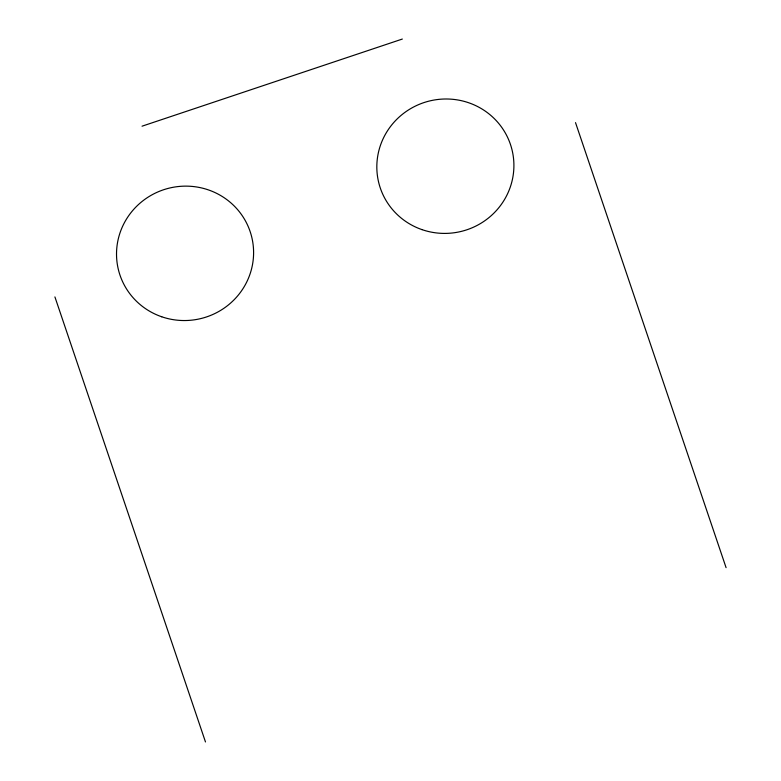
<?xml version="1.0" encoding="UTF-8"?>
<svg xmlns="http://www.w3.org/2000/svg" width="781" height="781" viewBox="0 0 781 781"><rect width="100%" height="100%" fill="white"/><g stroke="black" fill="none" stroke-linecap="round" stroke-linejoin="round"><path stroke-width="1.17" d="M142.044 126.19L402.342 39.05M575.519 122.627L726.086 567.66M54.914 296.917L205.481 741.95M422.043 229.643A68.63 67.107 -14.5 0 0 512.844 153.691A68.63 67.107 -14.5 0 0 401.209 115.276A68.63 67.107 -14.5 0 0 422.043 229.643M161.745 316.783A68.63 67.107 -14.5 0 0 252.536 240.831A68.63 67.107 -14.5 0 0 140.902 202.416A68.63 67.107 -14.5 0 0 161.745 316.783"/></g></svg>
